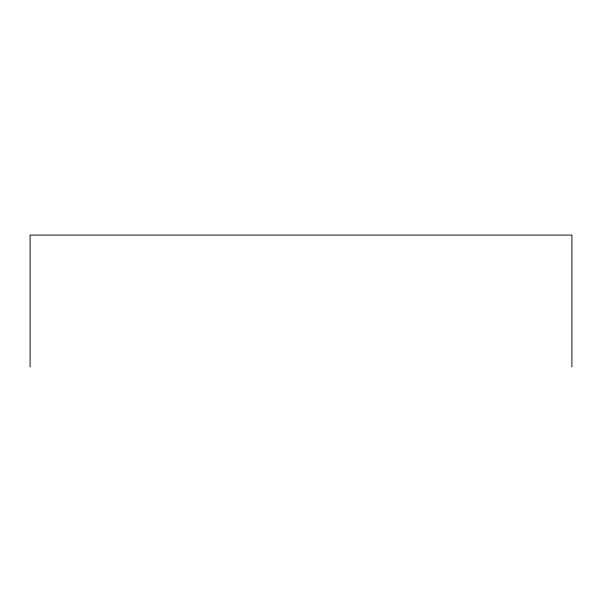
<?xml version="1.0" encoding="UTF-8"?>
<svg xmlns="http://www.w3.org/2000/svg" width="602" height="602" viewBox="0 0 602 602"><rect width="100%" height="100%" fill="white"/><g stroke="black" fill="none" stroke-linecap="round" stroke-linejoin="round"><path stroke-width="0.9" d="M571.9 366.919L571.9 235.081L30.1 235.081L30.1 366.919"/></g></svg>
